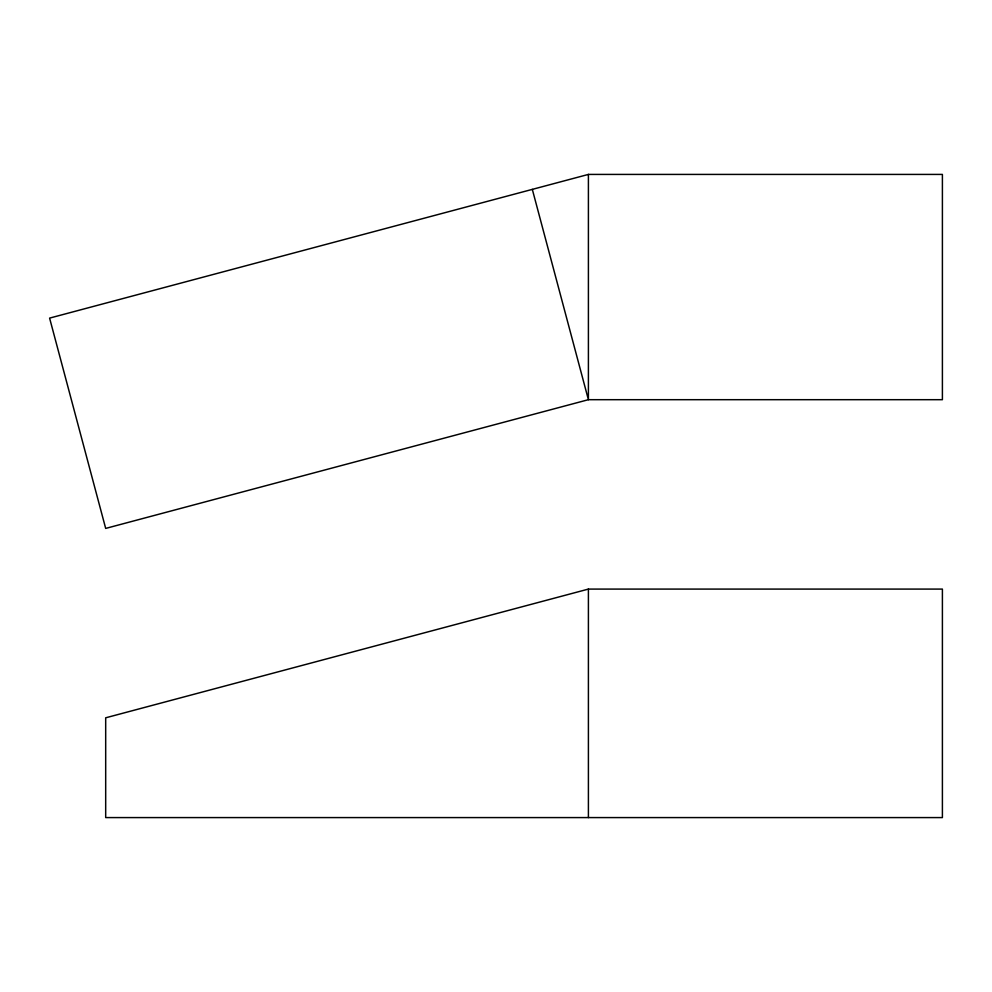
<?xml version="1.0" encoding="UTF-8"?>
<svg xmlns="http://www.w3.org/2000/svg" width="992" height="992" viewBox="0 0 992 992"><rect width="100%" height="100%" fill="white"/><g stroke="black" fill="none" stroke-linecap="round" stroke-linejoin="round"><path stroke-width="1.49" d="M588.405 174.418L49.6 318.11L105.685 528.414L588.405 399.689L942.4 399.689L942.4 174.418L588.405 174.418L588.405 399.689L532.32 189.385M588.405 589.087L105.685 717.811L105.685 817.582L942.4 817.582L942.4 589.087L588.405 589.087L588.405 817.582"/></g></svg>
